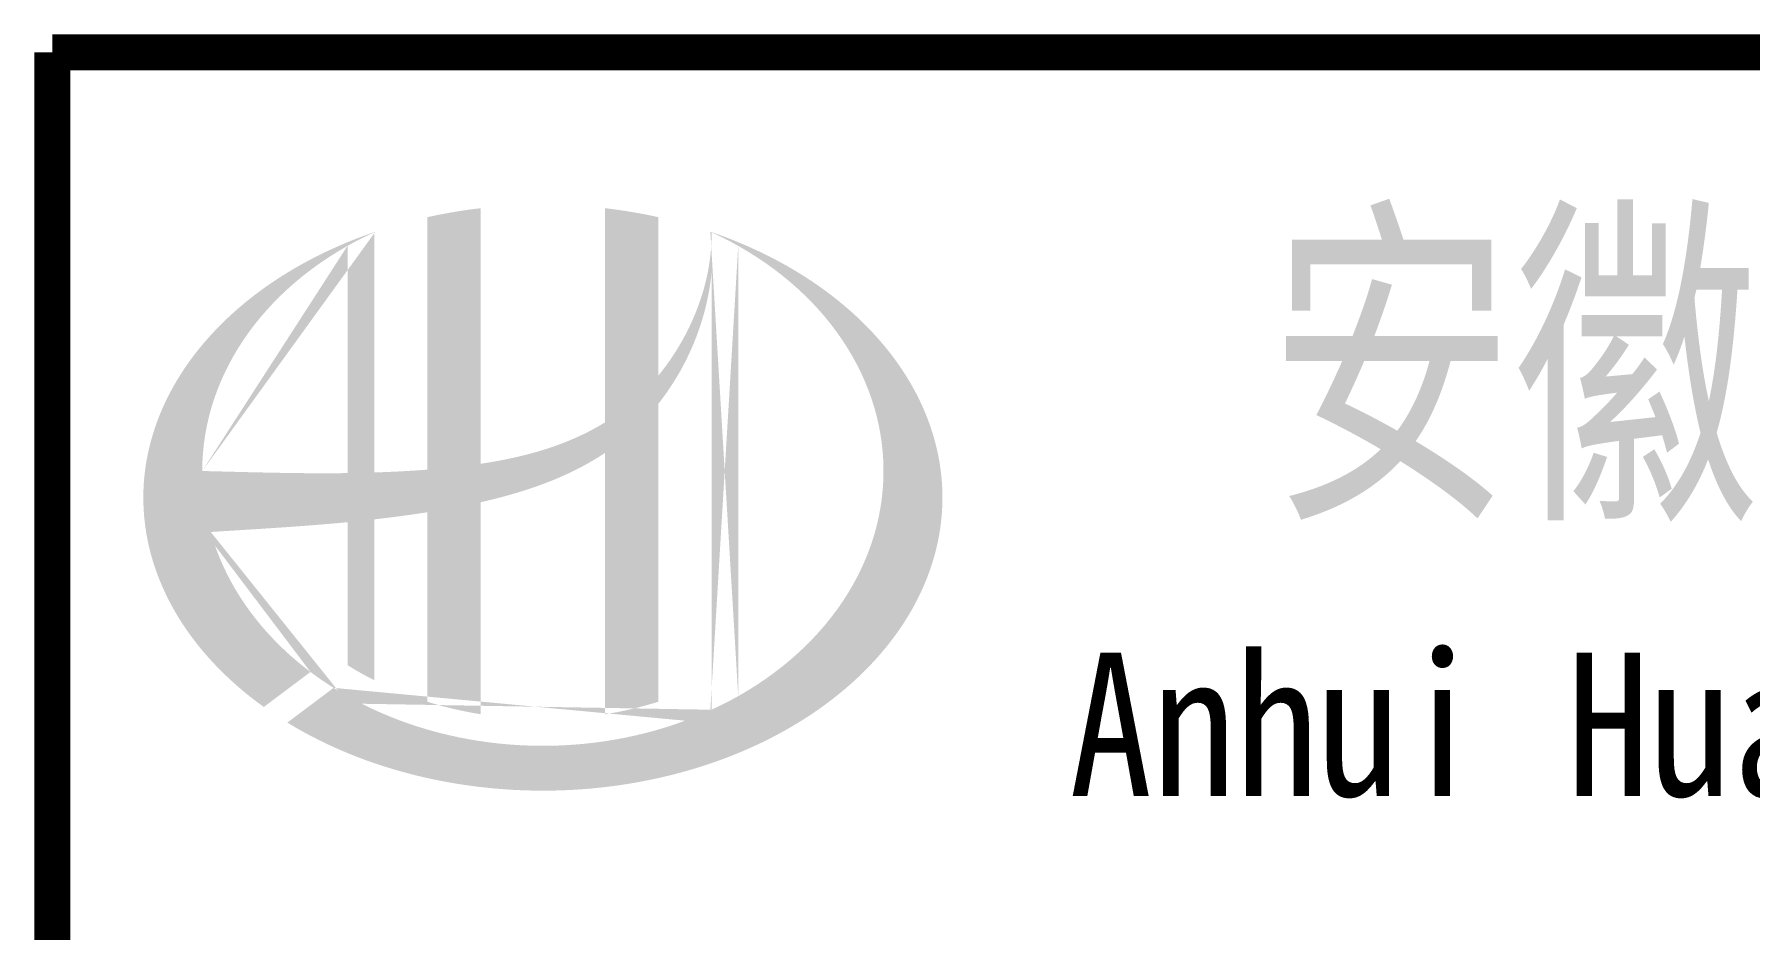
# Model space of a CAD drawing. Extents: x 5188914 to 7068445, y -542675 to 2032183.
# Drawn here: x 5234272 to 5237621, y -400110 to -398363 of the extents above; entities that cross this region are included whole.
import ezdxf
from ezdxf.enums import TextEntityAlignment as Align

# ---------------------------------------------------------------- set-up
doc = ezdxf.new("R2010")
doc.units = 0
doc.header["$LTSCALE"] = 1000
doc.header["$MEASUREMENT"] = 0
doc.layers.get('0').update_dxf_attribs({"linetype": 'CONTINUOUS'})
doc.styles.add('宋体', font='', dxfattribs={"width": 0.7})
doc.styles.get('宋体').set_extended_font_data('SimSun')

msp = doc.modelspace()

# ---------------------------------------------------------------- hatches: boundary and pattern name
h = msp.add_hatch(color=256)
edge = h.paths.add_edge_path()
edge.add_spline(control_points=[(5235143.7, -399275.9), (5235149.8, -399274.5), (5235155.9, -399273.1), (5235205, -399261.2), (5235247.6, -399248.3), (5235322.6, -399217.1), (5235355.5, -399200.2), (5235386.4, -399179.6)], knot_values=[61.629012, 61.629012, 61.629012, 61.629012, 63.330431, 63.330431, 75.353634, 75.353634, 85.398649, 85.398649, 85.398649, 85.398649], degree=3, periodic=0)
edge.add_line((5235386.4, -399179.6), (5235386.4, -399689.8))
edge.add_spline(control_points=[(5235386.4, -399689.8), (5235403.5, -399687.1), (5235420.6, -399683.7), (5235455.3, -399675.7), (5235473, -399670.8), (5235490.4, -399665.4)], knot_values=[4.908456, 4.908456, 4.908456, 4.908456, 4.992821, 4.992821, 5.083034, 5.083034, 5.083034, 5.083034], degree=3, periodic=0)
edge.add_line((5235490.4, -399665.4), (5235490.4, -399083.9))
edge.add_spline(control_points=[(5235490.4, -399083.9), (5235499, -399073), (5235507.2, -399061.6), (5235533.3, -399022), (5235549, -398992), (5235578.2, -398919.3), (5235589.4, -398875.5), (5235594.1, -398830.1), (5235594.3, -398828.9), (5235594.4, -398827.6)], knot_values=[97.991744, 97.991744, 97.991744, 97.991744, 101.64219, 101.64219, 110.337975, 110.337975, 121.934322, 121.934322, 122.270691, 122.270691, 122.270691, 122.270691], degree=3, periodic=0)
edge.add_line((5235594.4, -398827.6), (5235594.4, -398757.2))
edge.add_spline(control_points=[(5235594.4, -398757.2), (5235594.3, -398764.8), (5235593.9, -398772.5), (5235593.4, -398780.2)], knot_values=[126.194075, 126.194075, 126.194075, 126.194075, 128.396762, 128.396762, 128.396762, 128.396762], degree=3, periodic=0)
edge.add_spline(control_points=[(5235593.4, -398780.2), (5235592.9, -398786.4), (5235592.3, -398792.6), (5235591.5, -398798.8)], knot_values=[124.417049, 124.417049, 124.417049, 124.417049, 126.194075, 126.194075, 126.194075, 126.194075], degree=3, periodic=0)
edge.add_spline(control_points=[(5235591.5, -398798.8), (5235590.4, -398807.9), (5235588.9, -398817.1), (5235587.1, -398826.2)], knot_values=[121.80529, 121.80529, 121.80529, 121.80529, 124.417049, 124.417049, 124.417049, 124.417049], degree=3, periodic=0)
edge.add_spline(control_points=[(5235587.1, -398826.2), (5235584.7, -398838.3), (5235581.8, -398850.4), (5235578.3, -398862.4)], knot_values=[118.31574, 118.31574, 118.31574, 118.31574, 121.80529, 121.80529, 121.80529, 121.80529], degree=3, periodic=0)
edge.add_spline(control_points=[(5235578.3, -398862.4), (5235574.8, -398874.6), (5235570.7, -398886.6), (5235566.2, -398898.5)], knot_values=[114.795988, 114.795988, 114.795988, 114.795988, 118.31574, 118.31574, 118.31574, 118.31574], degree=3, periodic=0)
edge.add_spline(control_points=[(5235566.2, -398898.5), (5235561.7, -398910.1), (5235556.7, -398921.7), (5235551.3, -398933)], knot_values=[111.329641, 111.329641, 111.329641, 111.329641, 114.795988, 114.795988, 114.795988, 114.795988], degree=3, periodic=0)
edge.add_spline(control_points=[(5235551.3, -398933), (5235545.8, -398944.6), (5235539.8, -398955.9), (5235533.3, -398967)], knot_values=[107.79529, 107.79529, 107.79529, 107.79529, 111.329641, 111.329641, 111.329641, 111.329641], degree=3, periodic=0)
edge.add_spline(control_points=[(5235533.3, -398967), (5235527, -398977.8), (5235520.3, -398988.4), (5235513.2, -398998.6)], knot_values=[104.343579, 104.343579, 104.343579, 104.343579, 107.79529, 107.79529, 107.79529, 107.79529], degree=3, periodic=0)
edge.add_spline(control_points=[(5235513.2, -398998.6), (5235506, -399009), (5235498.3, -399019.1), (5235490.4, -399028.8)], knot_values=[100.8507, 100.8507, 100.8507, 100.8507, 104.343579, 104.343579, 104.343579, 104.343579], degree=3, periodic=0)
edge.add_line((5235490.4, -399028.8), (5235490.4, -398719.5))
edge.add_spline(control_points=[(5235490.4, -398719.5), (5235456.3, -398711.9), (5235421.5, -398706.1), (5235386.4, -398702)], knot_values=[4.423999, 4.423999, 4.423999, 4.423999, 4.558741, 4.558741, 4.558741, 4.558741], degree=3, periodic=0)
edge.add_line((5235386.4, -398702), (5235386.4, -399120.1))
edge.add_spline(control_points=[(5235386.4, -399120.1), (5235314.4, -399164.6), (5235230.2, -399187.9), (5235143.7, -399200.9)], knot_values=[63.246215, 63.246215, 63.246215, 63.246215, 87.689124, 87.689124, 87.689124, 87.689124], degree=3, periodic=0)
edge.add_line((5235143.7, -399200.9), (5235143.7, -398702))
edge.add_spline(control_points=[(5235143.7, -398702), (5235108.5, -398706.1), (5235073.8, -398711.9), (5235039.7, -398719.5)], knot_values=[4.866038, 4.866038, 4.866038, 4.866038, 5.000777, 5.000777, 5.000777, 5.000777], degree=3, periodic=0)
edge.add_line((5235039.7, -398719.5), (5235039.7, -399212.3))
edge.add_spline(control_points=[(5235039.7, -399212.3), (5235038, -399212.5), (5235003.1, -399215.1), (5234968.5, -399216.8), (5234935.7, -399217.9)], knot_values=[43.657356, 43.657356, 43.657356, 43.657356, 44.134253, 53.497092, 53.497092, 53.497092, 53.497092], degree=3, periodic=0)
edge.add_line((5234935.7, -399217.9), (5234935.7, -398748.7))
edge.add_spline(control_points=[(5234935.7, -398748.7), (5234918.7, -398754.6), (5234901.9, -398760.9), (5234885.5, -398767.6)], knot_values=[5.14157, 5.14157, 5.14157, 5.14157, 5.212921, 5.212921, 5.212921, 5.212921], degree=3, periodic=0)
edge.add_spline(control_points=[(5234885.5, -398767.6), (5234878.6, -398770.5), (5234871.8, -398773.4), (5234839.5, -398787.5), (5234815, -398799.8), (5234791.5, -398813)], knot_values=[5.212921, 5.212921, 5.212921, 5.212921, 5.24296, 5.24296, 5.355623, 5.355623, 5.355623, 5.355623], degree=3, periodic=0)
edge.add_spline(control_points=[(5234791.5, -398813), (5234776.6, -398821.4), (5234762.2, -398830.1), (5234748.2, -398839.2)], knot_values=[5.355623, 5.355623, 5.355623, 5.355623, 5.426974, 5.426974, 5.426974, 5.426974], degree=3, periodic=0)
edge.add_spline(control_points=[(5234748.2, -398839.2), (5234740.8, -398844), (5234733.5, -398848.9), (5234720, -398858.4), (5234713.8, -398862.9), (5234707.6, -398867.5)], knot_values=[5.426974, 5.426974, 5.426974, 5.426974, 5.464765, 5.464765, 5.498325, 5.498325, 5.498325, 5.498325], degree=3, periodic=0)
edge.add_spline(control_points=[(5234707.6, -398867.5), (5234681.6, -398887.1), (5234657.5, -398908), (5234635.6, -398930)], knot_values=[5.498325, 5.498325, 5.498325, 5.498325, 5.641027, 5.641027, 5.641027, 5.641027], degree=3, periodic=0)
edge.add_spline(control_points=[(5234635.6, -398930), (5234628.6, -398937), (5234621.9, -398944.1), (5234601.4, -398966.7), (5234588.5, -398982.5), (5234576.7, -398998.7)], knot_values=[5.641027, 5.641027, 5.641027, 5.641027, 5.686569, 5.686569, 5.783729, 5.783729, 5.783729, 5.783729], degree=3, periodic=0)
edge.add_spline(control_points=[(5234576.7, -398998.7), (5234561.6, -399019.5), (5234548.3, -399040.9), (5234535.2, -399065.8), (5234533.6, -399069), (5234532, -399072.2)], knot_values=[5.783729, 5.783729, 5.783729, 5.783729, 5.908374, 5.908374, 5.92643, 5.92643, 5.92643, 5.92643], degree=3, periodic=0)
edge.add_spline(control_points=[(5234532, -399072.2), (5234519.5, -399097.3), (5234509.5, -399122.9), (5234502, -399148.9)], knot_values=[5.92643, 5.92643, 5.92643, 5.92643, 6.069132, 6.069132, 6.069132, 6.069132], degree=3, periodic=0)
edge.add_spline(control_points=[(5234502, -399148.9), (5234498.8, -399160), (5234496, -399171.1), (5234490.6, -399197.3), (5234488.4, -399212.3), (5234486.9, -399227.4)], knot_values=[6.069132, 6.069132, 6.069132, 6.069132, 6.130179, 6.130179, 6.211834, 6.211834, 6.211834, 6.211834], degree=3, periodic=0)
edge.add_spline(control_points=[(5234486.9, -399227.4), (5234485.7, -399240.6), (5234485, -399253.8), (5234485, -399267)], knot_values=[6.211834, 6.211834, 6.211834, 6.211834, 6.283185, 6.283185, 6.283185, 6.283185], degree=3, periodic=0)
edge.add_spline(control_points=[(5234485, -399267), (5234485, -399276.3), (5234485.4, -399285.6), (5234486, -399294.9)], knot_values=[6.283185, 6.283185, 6.283185, 6.283185, 6.333655, 6.333655, 6.333655, 6.333655], degree=3, periodic=0)
edge.add_spline(control_points=[(5234486, -399294.9), (5234487.2, -399313.6), (5234489.8, -399332.2), (5234493.5, -399350.7)], knot_values=[6.333655, 6.333655, 6.333655, 6.333655, 6.434594, 6.434594, 6.434594, 6.434594], degree=3, periodic=0)
edge.add_spline(control_points=[(5234493.5, -399350.7), (5234493.8, -399351.9), (5234494, -399353.2), (5234498, -399371.7), (5234502.7, -399388.8), (5234508.6, -399405.9)], knot_values=[6.434594, 6.434594, 6.434594, 6.434594, 6.441278, 6.441278, 6.535532, 6.535532, 6.535532, 6.535532], degree=3, periodic=0)
edge.add_spline(control_points=[(5234508.6, -399405.9), (5234514.8, -399424.1), (5234522.4, -399442.1), (5234531.1, -399459.9)], knot_values=[6.535532, 6.535532, 6.535532, 6.535532, 6.636471, 6.636471, 6.636471, 6.636471], degree=3, periodic=0)
edge.add_spline(control_points=[(5234531.1, -399459.9), (5234533.3, -399464.4), (5234535.6, -399468.9), (5234544.9, -399486.5), (5234552.6, -399499.5), (5234561, -399512.4)], knot_values=[6.636471, 6.636471, 6.636471, 6.636471, 6.661894, 6.661894, 6.73741, 6.73741, 6.73741, 6.73741], degree=3, periodic=0)
edge.add_spline(control_points=[(5234561, -399512.4), (5234572.2, -399529.5), (5234584.5, -399546.4), (5234598.1, -399562.7)], knot_values=[6.73741, 6.73741, 6.73741, 6.73741, 6.838349, 6.838349, 6.838349, 6.838349], degree=3, periodic=0)
edge.add_spline(control_points=[(5234598.1, -399562.7), (5234604, -399569.9), (5234610.1, -399577), (5234624.7, -399592.9), (5234633.2, -399601.7), (5234642.1, -399610.4)], knot_values=[6.838349, 6.838349, 6.838349, 6.838349, 6.88251, 6.88251, 6.939288, 6.939288, 6.939288, 6.939288], degree=3, periodic=0)
edge.add_spline(control_points=[(5234642.1, -399610.4), (5234657.9, -399625.7), (5234674.7, -399640.6), (5234692.6, -399654.8)], knot_values=[6.939288, 6.939288, 6.939288, 6.939288, 7.040227, 7.040227, 7.040227, 7.040227], degree=3, periodic=0)
edge.add_spline(control_points=[(5234692.6, -399654.8), (5234701.6, -399661.9), (5234710.8, -399668.8), (5234720.2, -399675.6)], knot_values=[7.040227, 7.040227, 7.040227, 7.040227, 7.090696, 7.090696, 7.090696, 7.090696], degree=3, periodic=0)
edge.add_line((5234720.2, -399675.6), (5234811.4, -399607.2))
edge.add_ellipse((5235265, -399215), major_axis=(665, 0), ratio=0.806676, start_angle=192.819, end_angle=226.9853, ccw=False)
edge.add_spline(control_points=[(5234616.6, -399334), (5234640.6, -399332.5), (5234664.7, -399331), (5234753.4, -399325.5), (5234818.2, -399321.2), (5234883.7, -399314.9)], knot_values=[11.398263, 11.398263, 11.398263, 11.398263, 18.40729, 18.40729, 37.18094, 37.18094, 37.18094, 37.18094], degree=3, periodic=0)
edge.add_line((5234883.7, -399314.9), (5234883.7, -399594))
edge.add_spline(control_points=[(5234883.7, -399594), (5234887.3, -399596.2), (5234890.9, -399598.4), (5234907.8, -399608.6), (5234921.6, -399616.2), (5234935.7, -399623.3)], knot_values=[4.049945, 4.049945, 4.049945, 4.049945, 4.072021, 4.072021, 4.153257, 4.153257, 4.153257, 4.153257], degree=3, periodic=0)
edge.add_line((5234935.7, -399623.3), (5234935.7, -399309.4))
edge.add_spline(control_points=[(5234935.7, -399309.4), (5234967.9, -399305.8), (5235000.3, -399301.5), (5235035.1, -399296.2), (5235037.4, -399295.8), (5235039.7, -399295.4)], knot_values=[42.135009, 42.135009, 42.135009, 42.135009, 51.307228, 51.307228, 51.948574, 51.948574, 51.948574, 51.948574], degree=3, periodic=0)
edge.add_line((5235039.7, -399295.4), (5235039.7, -399665.4))
edge.add_spline(control_points=[(5235039.7, -399665.4), (5235073.3, -399675.9), (5235108.2, -399684.1), (5235143.7, -399689.8)], knot_values=[4.34174, 4.34174, 4.34174, 4.34174, 4.516316, 4.516316, 4.516316, 4.516316], degree=3, periodic=0)
edge.add_line((5235143.7, -399689.8), (5235143.7, -399275.9))
edge = h.paths.add_edge_path(flags=16)
edge.add_ellipse((5235265, -399215), major_axis=(665, 0), ratio=0.806676, start_angle=124.9875, end_angle=179.999, ccw=False)
edge.add_line((5234883.7, -398775.4), (5234883.7, -399219.1))
edge.add_spline(control_points=[(5234883.7, -399219.1), (5234788.4, -399220.4), (5234694.4, -399217.3), (5234600, -399215)], knot_values=[11.27373, 11.27373, 11.27373, 11.27373, 38.687513, 38.687513, 38.687513, 38.687513], degree=3, periodic=0)
edge = h.paths.add_edge_path()
edge.add_spline(control_points=[(5234766.2, -399706.1), (5234797.3, -399725.1), (5234830.4, -399742.4), (5234915, -399779.6), (5234968.3, -399797.4), (5235079, -399824), (5235136.5, -399832.7), (5235252.6, -399840.5), (5235311.3, -399839.6), (5235426.9, -399828.1), (5235483.7, -399817.5), (5235592.8, -399787.5), (5235644.9, -399768), (5235741.8, -399721.1), (5235786.6, -399693.7), (5235866.5, -399632.8), (5235901.7, -399599.2), (5235961, -399527.7), (5235985.2, -399489.9), (5236021.5, -399411.7), (5236033.8, -399371.5), (5236046.4, -399290.3), (5236046.7, -399249.4), (5236035.2, -399167.9), (5236023.4, -399127.4), (5235987.8, -399048.6), (5235964, -399010.4), (5235905.2, -398938.3), (5235870.1, -398904.3), (5235790.3, -398842.7), (5235745.6, -398814.9), (5235664.4, -398775.2), (5235630, -398761), (5235594.4, -398748.7)], knot_values=[0.886421, 0.886421, 0.886421, 0.886421, 1.040557, 1.040557, 1.261172, 1.261172, 1.481788, 1.481788, 1.702404, 1.702404, 1.92302, 1.92302, 2.143636, 2.143636, 2.364252, 2.364252, 2.584868, 2.584868, 2.805484, 2.805484, 3.026099, 3.026099, 3.246715, 3.246715, 3.46852, 3.46852, 3.690325, 3.690325, 3.91213, 3.91213, 4.133935, 4.133935, 4.283209, 4.283209, 4.283209, 4.283209], degree=3, periodic=0)
edge.add_line((5235594.4, -398748.7), (5235594.4, -398748.8))
edge.add_spline(control_points=[(5235594.4, -398748.9), (5235594.4, -398751.6), (5235594.4, -398754.4), (5235594.4, -398757.2)], knot_values=[128.396762, 128.396762, 128.396762, 128.396762, 129.192193, 129.192193, 129.192193, 129.192193], degree=3, periodic=0)
edge.add_line((5235594.4, -398757.2), (5235594.4, -399681))
edge.add_ellipse((5235265, -399215), major_axis=(665, 0), ratio=0.806676, start_angle=232.1054, end_angle=299.6833, ccw=False)
edge.add_line((5234856.6, -399638.3), (5234766.2, -399706.1))
edge = h.paths.add_edge_path(flags=16)
edge.add_ellipse((5235265, -399215), major_axis=(665, 0), ratio=0.806676, start_angle=304.9875, end_angle=415.0121, ccw=False)
edge.add_line((5235646.4, -399654.5), (5235646.4, -398775.4))

# ---------------------------------------------------------------- linework, layer by layer
at = {"const_width": 70}
for points in [[(5252307.2, -398397.6), (5234307.2, -398397.6)], [(5234307.2, -398397.6), (5234307.2, -404397.6)]]:
    msp.add_lwpolyline(points, dxfattribs=at)

# ---------------------------------------------------------------- texts
at = {"style": '宋体'}
for s, height, width, p in [('安徽华东化工医药工程有限责任公司', 500, 0.7, (5240502.1, -398997.6)), ('Anhui Huadong Chemical & Medical Engineering Co.,Ltd', 280, 0.85, (5240502.1, -399747.6))]:
    msp.add_text(s, height=height, dxfattribs=dict(at, width=width)).set_placement(p, align=Align.MIDDLE)

doc.saveas('drawing.dxf')
